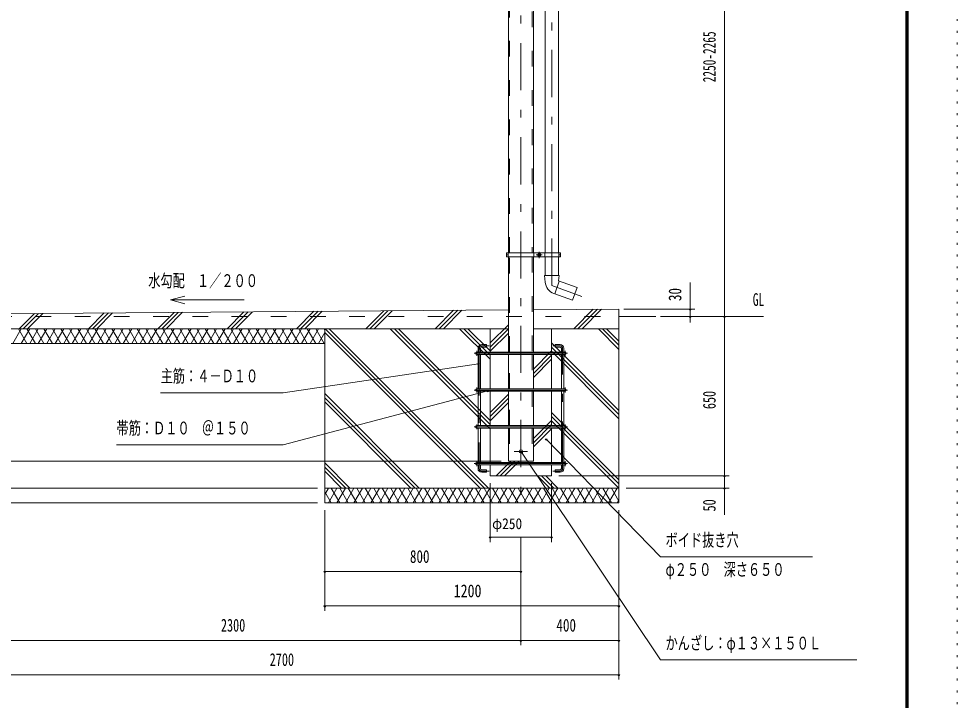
# Model space of a CAD drawing. Units: millimetres, scale not verified, with parts at other scales. Extents: x -25898 to 25908, y -10500 to 10500.
# Drawn here: x 16338 to 25908, y -3040 to 3902 of the extents above; entities that cross this region are included whole.
import ezdxf
from ezdxf.enums import TextEntityAlignment as Align

# ---------------------------------------------------------------- set-up
doc = ezdxf.new("R2010")
doc.units = ezdxf.units.MM
doc.header["$LTSCALE"] = 40
for name, pattern in [('USER2', [10, 4, -6]), ('USER3', [24, 12, -5, 2, -5]), ('USER4', [3, 0.5, -2.5])]:
    doc.linetypes.add(name, pattern=pattern)
for name, color, linetype, lineweight in [('0-6_2-02BOLD', 7, 'Continuous', 18), ('0-7_2-12HIDDEN', 3, 'USER2', 18), ('0-8_2-22CENTER', 3, 'USER3', 18), ('0-A_2-52DIM', 3, 'Continuous', 18), ('0-B_2-62HATCH', 2, 'Continuous', 18), ('0-C_F-F1PAPER', 5, 'Continuous', 18), ('0-D_F-E_J_ADD', 5, 'USER4', 18)]:
    doc.layers.add(name, color=color, linetype=linetype, lineweight=lineweight)
doc.styles.add('ＭＳ ゴシック', font='')
doc.styles.get('ＭＳ ゴシック').set_extended_font_data('MS Gothic')

msp = doc.modelspace()

# ---------------------------------------------------------------- linework, layer by layer
at = {"layer": '0-6_2-02BOLD'}
for p, q in [((21331.28, 1516.42), (21331.28, 5976.43)), ((21585.28, 5976.43), (21585.28, 1516.42)), ((21704.67, 1516.42), (21704.67, 5976.43)), ((21842.17, 5976.43), (21842.17, 1516.42)), ((21327.28, 1496.42), (21312.03, 1496.42)), ((21327.28, 1476.43), (21327.28, 1516.42)), ((21331.28, 507.43), (21331.28, 1476.43)), ((21585.28, 1476.43), (21585.28, 507.43)), ((21589.28, 1516.42), (21589.28, 1476.43)), ((21700.67, 1476.43), (21700.67, 1516.42)), ((21704.67, 1287.77), (21704.67, 1476.43)), ((21842.17, 1476.43), (21842.17, 1287.77)), ((21846.17, 1516.42), (21846.17, 1476.43)), ((21861.42, 1496.42), (21846.17, 1496.42)), ((21802.64, 1100.83), (21849.67, 1230.04)), ((21985.17, 1034.4), (21795.73, 1103.35)), ((15708.28, 894.93), (21331.28, 936.58)), ((22458.28, 869.93), (22833.28, 869.93)), ((21331.28, 744.93), (15708.28, 744.93)), ((21145.78, 507.43), (21145.78, 744.93)), ((21585.28, 744.93), (22458.28, 744.93)), ((21770.78, 744.93), (21770.78, 507.43)), ((21008.28, 507.43), (21458.28, 507.43)), ((21008.28, 482.43), (21458.28, 482.43)), ((21020.78, 544.93), (21020.78, 507.43)), ((21020.78, 132.43), (21020.78, 482.43)), ((21045.78, 507.43), (21045.78, 544.93)), ((21045.78, 132.43), (21045.78, 482.43)), ((21145.78, 132.43), (21145.78, 482.43)), ((21331.28, 132.43), (21331.28, 482.43)), ((21458.28, 507.43), (21908.28, 507.43)), ((21458.28, 482.43), (21908.28, 482.43)), ((21585.28, 482.43), (21585.28, 132.43)), ((21770.78, 482.43), (21770.78, 132.43)), ((21858.28, 557.43), (21808.28, 557.43)), ((21870.78, 544.93), (21870.78, 507.43)), ((21870.78, 482.43), (21870.78, 132.43)), ((21895.78, 507.43), (21895.78, 544.93)), ((21895.78, 482.43), (21895.78, 132.43)), ((21008.28, 107.43), (21458.28, 107.43)), ((21020.78, -242.57), (21020.78, 107.43)), ((21045.78, -242.57), (21045.78, 107.43)), ((21145.78, -242.57), (21145.78, 107.43)), ((21331.28, -242.57), (21331.28, 107.43)), ((21458.28, 107.43), (21908.28, 107.43)), ((21585.28, 107.43), (21585.28, -242.57)), ((21770.78, 107.43), (21770.78, -242.57)), ((21870.78, 107.43), (21870.78, -242.57)), ((21895.78, 107.43), (21895.78, -242.57)), ((21008.28, -267.57), (21458.28, -267.57)), ((21020.78, -617.57), (21020.78, -267.57)), ((21045.78, -617.57), (21045.78, -267.57)), ((21145.78, -617.57), (21145.78, -267.57)), ((21458.28, -267.57), (21908.28, -267.57)), ((21770.78, -267.57), (21770.78, -617.57)), ((21870.78, -267.57), (21870.78, -617.57)), ((21895.78, -267.57), (21895.78, -617.57)), ((21020.78, -642.57), (21020.78, -680.07)), ((21045.78, -680.07), (21045.78, -642.57)), ((21870.78, -642.57), (21870.78, -680.07)), ((21895.78, -680.07), (21895.78, -642.57)), ((21058.28, -692.57), (21108.28, -692.57)), ((22458.28, -880.07), (19458.28, -880.07))]:
    msp.add_line(p, q, dxfattribs=at)
for points in [[(21861.42, 1476.43), (21312.03, 1476.43), (21312.03, 1516.42), (21861.42, 1516.42)], [(21657.47, 1503.64), (21644.98, 1510.86), (21632.48, 1503.64), (21632.48, 1489.21), (21644.98, 1481.99), (21657.47, 1489.21)]]:
    msp.add_lwpolyline(points, close=True, dxfattribs=at)
for points in [[(21842.17, 1232.77), (21847.17, 1287.77), (21699.68, 1287.77), (21705.82, 1220.1)], [(21842.17, 1232.77), (22032.19, 1163.61), (21985.17, 1034.4)], [(15708.28, 894.93), (15708.28, 594.93), (19458.28, 594.93)], [(19458.28, 744.93), (19458.28, -1030.07), (22458.28, -1030.07), (22458.28, 944.93), (21585.28, 938.46)], [(21058.28, 557.43), (21108.28, 557.43), (21108.28, 582.43), (21058.28, 582.43)], [(21808.28, 557.43), (21808.28, 582.43), (21858.28, 582.43)], [(21908.28, 132.43), (21458.28, 132.43), (21008.28, 132.43)], [(21908.28, -242.57), (21458.28, -242.57), (21008.28, -242.57)], [(21585.28, -267.57), (21585.28, -605.07), (21331.28, -605.07), (21331.28, -267.57)], [(21908.28, -617.57), (21458.28, -617.57), (21008.28, -617.57)], [(21908.28, -642.57), (21458.28, -642.57), (21008.28, -642.57)], [(21770.78, -642.57), (21770.78, -755.07), (21145.78, -755.07), (21145.78, -642.57)], [(21108.28, -692.57), (21108.28, -717.57), (21058.28, -717.57)], [(21858.28, -692.57), (21808.28, -692.57), (21808.28, -717.57), (21858.28, -717.57)]]:
    msp.add_lwpolyline(points, dxfattribs=at)
for centre, radius in [((21644.98, 1496.42), 15.62), ((21644.98, 1496.42), 12.25), ((21458.28, -505.07), 16.25)]:
    msp.add_circle(centre, radius, dxfattribs=at)
for centre, radius, start, end in [((21842.76, 1232.55), 137.5, 185.19513, 249.99989), ((21058.28, 544.93), 37.5, 90, 180), ((21858.28, 544.93), 37.5, 0, 90), ((21008.28, 494.93), 12.5, 90, 270), ((21058.28, 544.93), 12.5, 90, 180), ((21858.28, 544.93), 12.5, 0, 90), ((21908.28, 494.93), 12.5, 270, 90), ((21008.28, 119.93), 12.5, 90, 270), ((21908.28, 119.93), 12.5, 270, 90), ((21008.28, -255.07), 12.5, 90, 270), ((21908.28, -255.07), 12.5, 270, 90), ((21008.28, -630.07), 12.5, 90, 270), ((21908.28, -630.07), 12.5, 270, 90), ((21058.28, -680.07), 37.5, 180, 270), ((21058.28, -680.07), 12.5, 180, 270), ((21858.28, -680.07), 37.5, 270, 0), ((21858.28, -680.07), 12.5, 270, 0)]:
    msp.add_arc(centre, radius, start, end, dxfattribs=at)
at = {"layer": '0-7_2-12HIDDEN'}
for p, q in [((21341.78, 1516.42), (21341.78, 5976.43)), ((21574.78, 5976.43), (21574.78, 1516.42)), ((21341.78, 507.43), (21341.78, 1476.43)), ((21574.78, 1476.43), (21574.78, 507.43)), ((15708.28, 869.93), (22458.28, 869.93)), ((21341.78, 132.43), (21341.78, 482.43)), ((21574.78, 482.43), (21574.78, 132.43)), ((21341.78, -242.57), (21341.78, 107.43)), ((21574.78, 107.43), (21574.78, -242.57)), ((21341.78, -267.57), (21341.78, -605.07)), ((21574.78, -267.57), (21574.78, -605.07))]:
    msp.add_line(p, q, dxfattribs=at)
at = {"layer": '0-8_2-22CENTER'}
for p, q in [((21458.28, 6534.93), (21458.28, -1113.67)), ((21773.42, 1184.63), (21773.42, 6566.68)), ((21613.73, 1496.42), (21676.23, 1496.42)), ((21644.98, 1465.17), (21644.98, 1527.67)), ((22080.28, 1072.94), (21773.42, 1184.63)), ((21458.28, 494.93), (20983.28, 494.93)), ((21008.28, 519.93), (21008.28, 469.93)), ((21033.28, 544.93), (21033.28, -680.07)), ((21058.28, 569.93), (21133.28, 569.93)), ((21458.28, 494.93), (21933.28, 494.93)), ((21858.28, 569.93), (21783.28, 569.93)), ((21883.28, -680.07), (21883.28, 544.93)), ((21908.28, 469.93), (21908.28, 519.93)), ((21458.28, 119.93), (20983.28, 119.93)), ((21008.28, 144.93), (21008.28, 94.93)), ((21458.28, 119.93), (21933.28, 119.93)), ((21908.28, 144.93), (21908.28, 94.93)), ((21458.28, -255.07), (20983.28, -255.07)), ((21008.28, -230.07), (21008.28, -280.07)), ((21458.28, -255.07), (21933.28, -255.07)), ((21908.28, -230.07), (21908.28, -280.07)), ((21526.28, -505.07), (21390.28, -505.07)), ((21458.28, -630.07), (20983.28, -630.07)), ((21008.28, -605.07), (21008.28, -655.07)), ((21458.28, -630.07), (21933.28, -630.07)), ((21908.28, -605.07), (21908.28, -655.07)), ((21058.28, -705.07), (21133.28, -705.07)), ((21858.28, -705.07), (21783.28, -705.07))]:
    msp.add_line(p, q, dxfattribs=at)
for centre, start, end in [((21058.28, 544.93), 90, 180), ((21858.28, 544.93), 0, 90), ((21058.28, -680.07), 180, 270), ((21858.28, -680.07), 270, 0)]:
    msp.add_arc(centre, 25, start, end, dxfattribs=at)
at = {"layer": '0-A_2-52DIM'}
for p, q in [((23533.28, -1150.07), (23533.28, 6523.3)), ((23183.28, 807.16), (23183.28, 1214.93)), ((17886.55, 1037.63), (18636.55, 1037.63)), ((22508.28, 944.93), (23233.28, 944.93)), ((22883.28, 869.93), (23933.28, 869.93)), ((23193.28, 944.93), (23173.28, 944.93)), ((23193.28, 869.93), (23173.28, 869.93)), ((23543.28, 869.93), (23523.28, 869.93)), ((21034.57, 386.51), (21014.57, 386.51)), ((21129.49, 113.17), (21109.49, 113.17)), ((21726.95, -379.87), (21706.95, -379.87)), ((21475.82, -512.37), (21455.82, -512.37)), ((21256.28, -605.07), (14233.28, -605.07)), ((23583.28, -755.07), (21845.78, -755.07)), ((23543.28, -755.07), (23523.28, -755.07)), ((21145.78, -830.07), (21145.78, -1430.07)), ((21770.78, -1430.07), (21770.78, -830.07)), ((19383.28, -880.07), (13883.28, -880.07)), ((22533.28, -880.07), (23583.28, -880.07)), ((23543.28, -880.07), (23523.28, -880.07)), ((13883.28, -1030.07), (19383.28, -1030.07)), ((19458.28, -1105.07), (19458.28, -2130.07)), ((22458.28, -2830.07), (22458.28, -1105.07)), ((21155.78, -1380.07), (21135.78, -1380.07)), ((21145.78, -1380.07), (21770.78, -1380.07)), ((21458.28, -1380.07), (21458.28, -2480.07)), ((21780.78, -1380.07), (21760.78, -1380.07)), ((19468.28, -1730.07), (19448.28, -1730.07)), ((21458.28, -1730.07), (19458.28, -1730.07)), ((21468.28, -1730.07), (21448.28, -1730.07)), ((19468.28, -2080.07), (19448.28, -2080.07)), ((19458.28, -2080.07), (22458.28, -2080.07)), ((22468.28, -2080.07), (22448.28, -2080.07)), ((22458.28, -2430.07), (15708.28, -2430.07)), ((21468.28, -2430.07), (21448.28, -2430.07)), ((22468.28, -2430.07), (22448.28, -2430.07)), ((15708.28, -2780.07), (22458.28, -2780.07)), ((22468.28, -2780.07), (22448.28, -2780.07))]:
    msp.add_line(p, q, dxfattribs=at)
for points in [[(18031.44, 998.81), (17886.55, 1037.63), (18031.44, 1076.46)], [(21024.57, 386.51), (19034.39, 91.7), (17784.39, 91.7)], [(17334.39, -438.93), (19034.39, -438.93), (21119.49, 113.17)], [(24433.28, -1580.07), (22883.28, -1580.07), (21716.95, -379.87)], [(21465.82, -512.37), (22883.28, -2630.07), (24883.28, -2630.07)]]:
    msp.add_lwpolyline(points, dxfattribs=at)
for centre in [(23183.28, 944.93), (23183.28, 869.93), (23533.28, 869.93), (21024.57, 386.51), (21119.49, 113.17), (21716.95, -379.87), (21465.82, -512.37), (23533.28, -755.07), (23533.28, -880.07), (21145.78, -1380.07), (21770.78, -1380.07), (19458.28, -1730.07), (21458.28, -1730.07), (19458.28, -2080.07), (22458.28, -2080.07), (21458.28, -2430.07), (22458.28, -2430.07), (22458.28, -2780.07)]:
    msp.add_arc(centre, 10, 180, 0, dxfattribs=at)
at = {"layer": '0-B_2-62HATCH'}
for p, q in [((16341.11, 744.93), (16496.95, 900.77)), ((16539.69, 901.09), (16383.53, 744.93)), ((16425.96, 744.93), (16582.43, 901.41)), ((17048.21, 744.93), (17209.33, 906.05)), ((17252.07, 906.37), (17090.64, 744.93)), ((17294.82, 906.68), (17133.07, 744.93)), ((17755.32, 744.93), (17921.72, 911.33)), ((17964.46, 911.64), (17797.75, 744.93)), ((17840.17, 744.93), (18007.2, 911.96)), ((18634.1, 916.6), (18462.43, 744.93)), ((18504.85, 744.93), (18676.84, 916.92)), ((18547.28, 744.93), (18719.59, 917.24)), ((19169.53, 744.93), (19346.48, 921.88)), ((19389.23, 922.2), (19211.96, 744.93)), ((19254.39, 744.93), (19431.97, 922.51)), ((19876.64, 744.93), (20058.87, 927.16)), ((20101.61, 927.47), (19919.07, 744.93)), ((19961.49, 744.93), (20144.36, 927.79)), ((20583.75, 744.93), (20771.25, 932.43)), ((20813.99, 932.75), (20626.17, 744.93)), ((20668.6, 744.93), (20856.74, 933.07)), ((21997.96, 744.93), (22196.02, 942.99)), ((22238.76, 943.31), (22040.39, 744.93)), ((22082.81, 744.93), (22281.51, 943.62)), ((21145.78, 599.85), (21331.28, 785.35)), ((16363.16, 744.93), (16276.56, 594.93)), ((16420.89, 594.93), (16334.29, 744.93)), ((16363.16, 594.93), (16449.76, 744.93)), ((16507.5, 594.93), (16420.89, 744.93)), ((16536.36, 744.93), (16449.76, 594.93)), ((16507.5, 744.93), (16594.1, 594.93)), ((16622.97, 744.93), (16536.36, 594.93)), ((16680.7, 594.93), (16594.1, 744.93)), ((16622.97, 594.93), (16709.57, 744.93)), ((16680.7, 744.93), (16767.31, 594.93)), ((16796.17, 744.93), (16709.57, 594.93)), ((16853.91, 594.93), (16767.31, 744.93)), ((16796.17, 594.93), (16882.77, 744.93)), ((16853.91, 744.93), (16940.51, 594.93)), ((16969.38, 744.93), (16882.77, 594.93)), ((17027.11, 594.93), (16940.51, 744.93)), ((16969.38, 594.93), (17055.98, 744.93)), ((17113.72, 594.93), (17027.11, 744.93)), ((17142.58, 744.93), (17055.98, 594.93)), ((17113.72, 744.93), (17200.32, 594.93)), ((17229.19, 744.93), (17142.58, 594.93)), ((17286.92, 594.93), (17200.32, 744.93)), ((17229.19, 594.93), (17315.79, 744.93)), ((17286.92, 744.93), (17373.52, 594.93)), ((17402.39, 744.93), (17315.79, 594.93)), ((17460.12, 594.93), (17373.52, 744.93)), ((17402.39, 594.93), (17488.99, 744.93)), ((17460.13, 744.93), (17546.73, 594.93)), ((17575.6, 744.93), (17488.99, 594.93)), ((17633.33, 594.93), (17546.73, 744.93)), ((17575.6, 594.93), (17662.2, 744.93)), ((17633.33, 744.93), (17719.93, 594.93)), ((17748.8, 744.93), (17662.2, 594.93)), ((17806.54, 594.93), (17719.93, 744.93)), ((17748.8, 594.93), (17835.41, 744.93)), ((17806.54, 744.93), (17893.14, 594.93)), ((17922.01, 744.93), (17835.4, 594.93)), ((17979.74, 594.93), (17893.14, 744.93)), ((17922.01, 594.93), (18008.61, 744.93)), ((17979.74, 744.93), (18066.34, 594.93)), ((18095.21, 744.93), (18008.61, 594.93)), ((18152.95, 594.93), (18066.34, 744.93)), ((18095.21, 594.93), (18181.81, 744.93)), ((18152.95, 744.93), (18239.55, 594.93)), ((18268.42, 744.93), (18181.82, 594.93)), ((18326.15, 594.93), (18239.55, 744.93)), ((18268.42, 594.93), (18355.02, 744.93)), ((18326.15, 744.93), (18412.76, 594.93)), ((18441.62, 744.93), (18355.02, 594.93)), ((18499.36, 594.93), (18412.76, 744.93)), ((18441.62, 594.93), (18528.22, 744.93)), ((18585.96, 594.93), (18499.36, 744.93)), ((18614.83, 744.93), (18528.22, 594.93)), ((18672.56, 594.93), (18585.96, 744.93)), ((18701.43, 744.93), (18614.83, 594.93)), ((18759.17, 594.93), (18672.56, 744.93)), ((18788.03, 744.93), (18701.43, 594.93)), ((18759.17, 744.93), (18845.77, 594.93)), ((18874.64, 744.93), (18788.03, 594.93)), ((18932.37, 594.93), (18845.77, 744.93)), ((18874.64, 594.93), (18961.24, 744.93)), ((18932.37, 744.93), (19018.97, 594.93)), ((19047.84, 744.93), (18961.24, 594.93)), ((19105.58, 594.93), (19018.97, 744.93)), ((19047.84, 594.93), (19134.44, 744.93)), ((19105.58, 744.93), (19192.18, 594.93)), ((19221.05, 744.93), (19134.44, 594.93)), ((19192.18, 744.93), (19278.78, 594.93)), ((19221.05, 594.93), (19307.65, 744.93)), ((19365.38, 594.93), (19278.78, 744.93)), ((19307.65, 594.93), (19394.25, 744.93)), ((19365.39, 744.93), (19451.99, 594.93)), ((19458.28, 705.84), (19394.25, 594.93)), ((19451.99, 744.93), (19458.28, 734.02)), ((21044.53, -880.07), (19458.28, 706.18)), ((19461.96, 744.93), (21086.96, -880.07)), ((21129.38, -880.07), (19504.38, 744.93)), ((21145.78, -274.21), (20126.64, 744.93)), ((20169.06, 744.93), (21145.78, -231.78)), ((21145.78, -189.36), (20211.49, 744.93)), ((20833.75, 744.93), (21145.78, 432.9)), ((20876.17, 744.93), (21145.78, 475.32)), ((21145.78, 517.75), (20918.6, 744.93)), ((21331.28, 742.93), (21145.78, 557.43)), ((21145.78, 515), (21331.28, 700.5)), ((22247.96, 744.93), (22458.28, 534.61)), ((22290.38, 744.93), (22458.28, 577.04)), ((22458.28, 619.46), (22332.81, 744.93)), ((21770.78, 599.85), (22458.28, -87.64)), ((21770.78, 517.75), (21585.28, 332.25)), ((22458.28, -130.07), (21770.78, 557.43)), ((22458.28, -172.5), (21770.78, 515)), ((21585.28, 289.82), (21770.78, 475.32)), ((21770.78, 432.9), (21585.28, 247.4)), ((20422.28, -880.07), (19458.28, 83.92)), ((19458.28, 41.5), (20379.85, -880.07)), ((21331.28, 78.25), (21145.78, -107.25)), ((21145.78, -149.68), (21331.28, 35.82)), ((19458.28, -0.93), (20337.42, -880.07)), ((21331.28, -6.61), (21145.78, -192.11)), ((21770.78, -189.36), (21585.28, -374.86)), ((21770.78, -107.25), (22458.28, -794.75)), ((22458.28, -837.18), (21770.78, -149.68)), ((21585.28, -417.28), (21770.78, -231.78)), ((21770.78, -274.21), (21585.28, -459.71)), ((22458.28, -879.6), (21770.78, -192.11)), ((19715.17, -880.07), (19458.28, -623.18)), ((19458.28, -665.61), (19672.74, -880.07)), ((21355.07, -605.07), (21205.07, -755.07)), ((21247.49, -755.07), (21397.49, -605.07)), ((21439.92, -605.07), (21289.92, -755.07)), ((19630.32, -880.07), (19458.28, -708.03)), ((21751.64, -880.07), (21626.64, -755.07)), ((21669.06, -755.07), (21794.06, -880.07)), ((21836.49, -880.07), (21711.49, -755.07)), ((19495.29, -880.07), (19458.28, -944.16)), ((19458.28, -915.98), (19524.15, -1030.07)), ((19495.29, -1030.07), (19581.89, -880.07)), ((19610.76, -1030.07), (19524.15, -880.07)), ((19668.49, -880.07), (19581.89, -1030.07)), ((19610.76, -880.07), (19697.36, -1030.07)), ((19668.49, -1030.07), (19755.1, -880.07)), ((19783.96, -1030.07), (19697.36, -880.07)), ((19841.7, -880.07), (19755.1, -1030.07)), ((19783.96, -880.07), (19870.57, -1030.07)), ((19841.7, -1030.07), (19928.3, -880.07)), ((19957.17, -1030.07), (19870.57, -880.07)), ((20014.9, -880.07), (19928.3, -1030.07)), ((19957.17, -880.07), (20043.77, -1030.07)), ((20014.9, -1030.07), (20101.51, -880.07)), ((20130.37, -1030.07), (20043.77, -880.07)), ((20188.11, -880.07), (20101.51, -1030.07)), ((20130.37, -880.07), (20216.98, -1030.07)), ((20188.11, -1030.07), (20274.71, -880.07)), ((20303.58, -1030.07), (20216.98, -880.07)), ((20361.31, -880.07), (20274.71, -1030.07)), ((20303.58, -880.07), (20390.18, -1030.07)), ((20361.31, -1030.07), (20447.92, -880.07)), ((20390.18, -880.07), (20476.78, -1030.07)), ((20447.92, -1030.07), (20534.52, -880.07)), ((20563.39, -1030.07), (20476.78, -880.07)), ((20621.12, -880.07), (20534.52, -1030.07)), ((20563.39, -880.07), (20649.99, -1030.07)), ((20621.12, -1030.07), (20707.72, -880.07)), ((20736.59, -1030.07), (20649.99, -880.07)), ((20794.33, -880.07), (20707.72, -1030.07)), ((20736.59, -880.07), (20823.19, -1030.07)), ((20794.33, -1030.07), (20880.93, -880.07)), ((20909.8, -1030.07), (20823.19, -880.07)), ((20967.53, -880.07), (20880.93, -1030.07)), ((20909.8, -880.07), (20996.4, -1030.07)), ((20967.53, -1030.07), (21054.13, -880.07)), ((21083, -1030.07), (20996.4, -880.07)), ((21140.74, -880.07), (21054.13, -1030.07)), ((21083, -880.07), (21169.6, -1030.07)), ((21140.74, -1030.07), (21227.34, -880.07)), ((21169.6, -880.07), (21256.21, -1030.07)), ((21227.34, -1030.07), (21313.94, -880.07)), ((21256.21, -880.07), (21342.81, -1030.07)), ((21313.94, -1030.07), (21400.54, -880.07)), ((21342.81, -880.07), (21429.41, -1030.07)), ((21400.54, -1030.07), (21487.15, -880.07)), ((21429.41, -880.07), (21516.01, -1030.07)), ((21487.15, -1030.07), (21573.75, -880.07)), ((21516.01, -880.07), (21602.62, -1030.07)), ((21573.75, -1030.07), (21660.35, -880.07)), ((21602.62, -880.07), (21689.22, -1030.07)), ((21660.35, -1030.07), (21746.95, -880.07)), ((21689.22, -880.07), (21775.82, -1030.07)), ((21746.95, -1030.07), (21833.56, -880.07)), ((21775.82, -880.07), (21862.42, -1030.07)), ((21833.56, -1030.07), (21920.16, -880.07)), ((21862.42, -880.07), (21949.03, -1030.07)), ((21920.16, -1030.07), (22006.76, -880.07)), ((21949.03, -880.07), (22035.63, -1030.07)), ((22006.76, -1030.07), (22093.36, -880.07)), ((22035.63, -880.07), (22122.23, -1030.07)), ((22093.36, -1030.07), (22179.97, -880.07)), ((22122.23, -880.07), (22208.83, -1030.07)), ((22179.97, -1030.07), (22266.57, -880.07)), ((22208.83, -880.07), (22295.44, -1030.07)), ((22266.57, -1030.07), (22353.17, -880.07)), ((22295.44, -880.07), (22382.04, -1030.07)), ((22353.17, -1030.07), (22439.78, -880.07)), ((22382.04, -880.07), (22458.28, -1012.12)), ((22458.28, -998.02), (22439.78, -1030.07))]:
    msp.add_line(p, q, dxfattribs=at)
at = {"layer": '0-C_F-F1PAPER'}
for points in [[(25407.78, -10000), (-3292.22, -10000), (-3292.22, 10100), (25407.78, 10100)], [(25405.28, -9997.5), (-3289.72, -9997.5), (-3289.72, 10097.5), (25405.28, 10097.5)], [(25402.78, -9995), (25402.78, 10095), (-3287.22, 10095), (-3287.22, -9995)], [(25400.28, -9992.5), (-3284.72, -9992.5), (-3284.72, 10092.5), (25400.28, 10092.5)], [(25397.78, -9990), (25397.78, 10090), (-3282.22, 10090), (-3282.22, -9990)], [(25395.28, -9987.5), (-3279.72, -9987.5), (-3279.72, 10087.5), (25395.28, 10087.5)], [(25392.78, -9985), (25392.78, 10085), (-3277.22, 10085), (-3277.22, -9985)], [(25390.28, -9982.5), (-3274.72, -9982.5), (-3274.72, 10082.5), (25390.28, 10082.5)], [(25387.78, -9980), (-3272.22, -9980), (-3272.22, 10080), (25387.78, 10080)], [(25385.28, -9977.5), (-3269.72, -9977.5), (-3269.72, 10077.5), (25385.28, 10077.5)], [(25382.78, -9975), (25382.78, 10075), (-3267.22, 10075), (-3267.22, -9975)]]:
    msp.add_lwpolyline(points, close=True, dxfattribs=at)
at = {"layer": '0-D_F-E_J_ADD'}
msp.add_lwpolyline([(25907.78, -10500), (-3792.22, -10500), (-3792.22, 10500), (25907.78, 10500)], close=True, dxfattribs=at)

# ---------------------------------------------------------------- texts
at = {"layer": '0-A_2-52DIM', "color": 7, "style": 'ＭＳ ゴシック'}
for s, width, p in [('2250-2265', 0.65, (23483.28, 3255.67)), ('30', 0.75, (23133.28, 1026.62)), ('650', 0.7, (23483.28, -74.51)), ('50', 0.7, (23483.28, -1116.79))]:
    msp.add_text(s, height=130.2, rotation=90, dxfattribs=dict(at, width=width)).set_placement(p, align=Align.BOTTOM_LEFT)
for s, height, width, p in [('水勾配\u3000１／２００', 130.2, 0.7, (17658.08, 1130.4)), ('GL', 130.2, 0.65, (23823.28, 937.7)), ('主筋：４－Ｄ１０', 130.2, 0.7, (17784.39, 159.47)), ('帯筋：Ｄ１０\u3000＠１５０', 130.2, 0.7, (17334.39, -371.16)), ('φ250', 110.7, 0.9, (21164.53, -1330.07)), ('ボイド抜き穴', 130.2, 0.7, (22933.28, -1512.3)), ('800', 130.2, 0.75, (20326.87, -1680.07)), ('φ２５０\u3000深さ６５０', 130.2, 0.7, (22933.29, -1812.31)), ('1200', 130.2, 0.8, (20772.89, -2030.07)), ('2300', 130.2, 0.7, (18399.34, -2380.07)), ('400', 130.2, 0.75, (21820.65, -2380.07)), ('かんざし：φ１３×１５０Ｌ', 130.2, 0.7, (22933.28, -2562.31)), ('2700', 130.2, 0.7, (18896.68, -2730.07))]:
    msp.add_text(s, height=height, dxfattribs=dict(at, width=width)).set_placement(p, align=Align.BOTTOM_LEFT)

doc.saveas('drawing.dxf')
